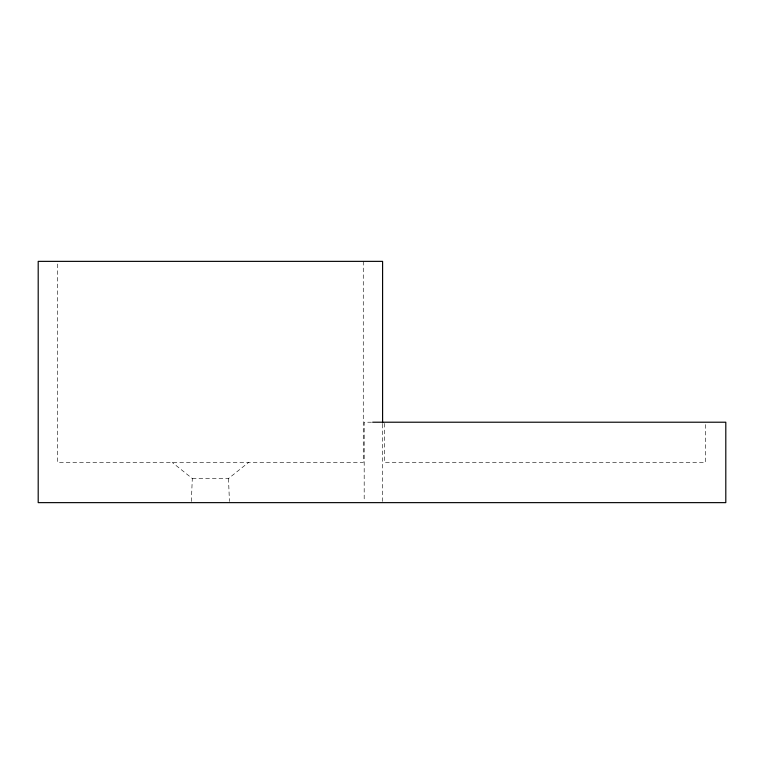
<?xml version="1.0" encoding="UTF-8"?>
<svg xmlns="http://www.w3.org/2000/svg" width="764" height="764" viewBox="0 0 764 764"><rect width="100%" height="100%" fill="white"/><g stroke="black" fill="none" stroke-linecap="round" stroke-linejoin="round"><path stroke-width="0.57" stroke-dasharray="3.82 2.86" d="M191.353 501.49L192.299 478.512L172.215 462.421M192.299 478.512L228.493 478.512L248.577 462.421M371.514 422.215L364.189 422.215L364.189 501.451M228.493 478.512L229.439 501.49M705.516 424.574L705.516 462.421L384.473 462.421L384.473 422.215M382.592 424.192L382.592 501.442M363.272 261.364L363.272 462.421L57.52 462.421L57.52 261.364"/><path stroke-width="1.15" d="M372.641 422.215L725.8 422.215L725.8 502.636L38.2 502.636L38.2 261.364L382.592 261.364L382.592 423.008"/></g></svg>
